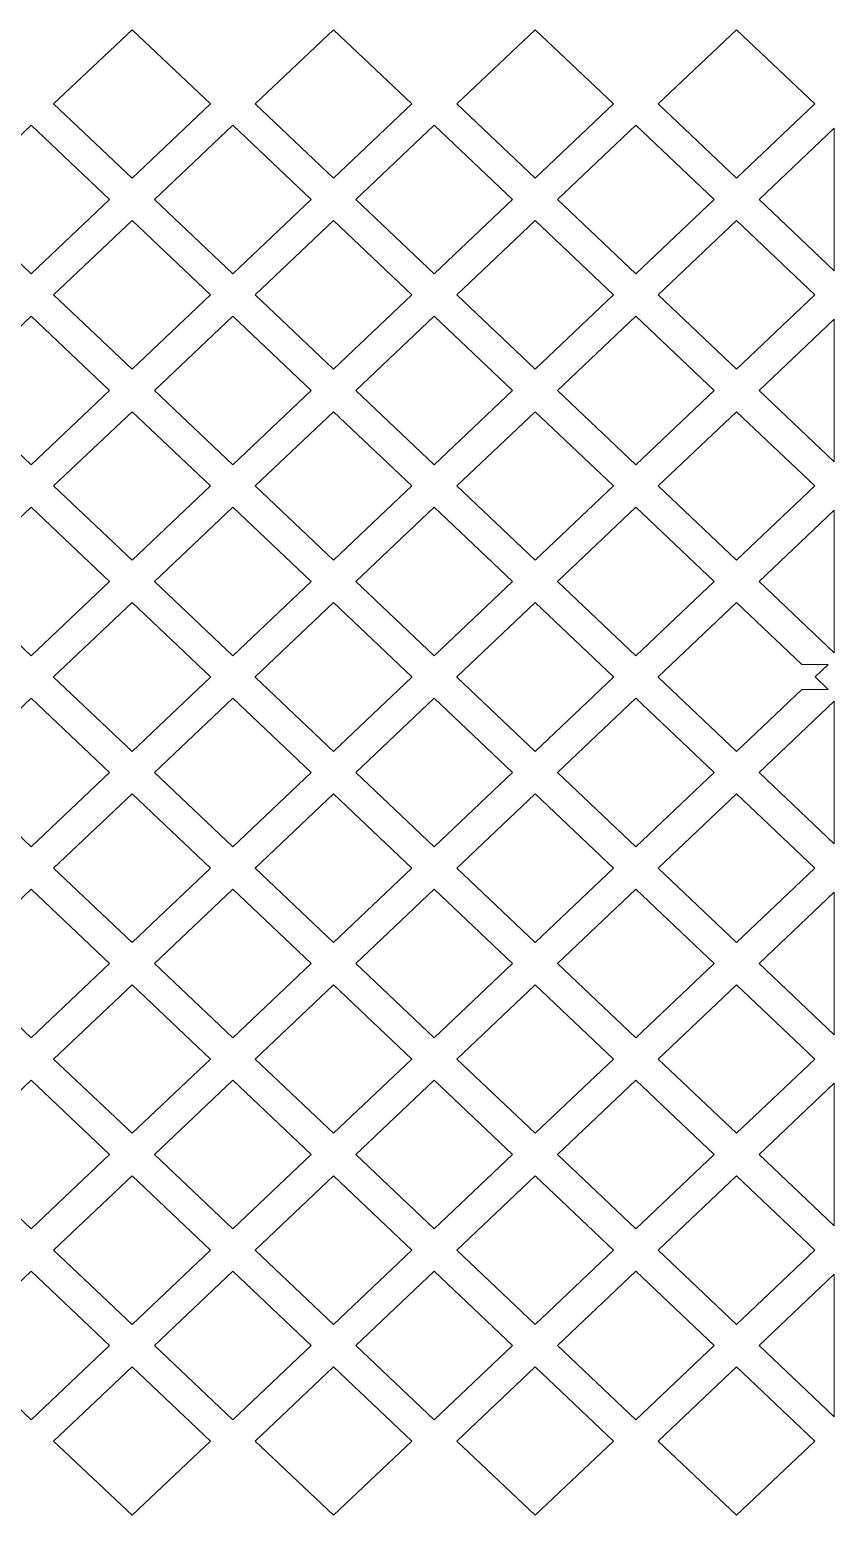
# Model space of a CAD drawing. Header units: millimetres. Extents: x -1200 to 1200, y -590 to 590.
# Drawn here: x 561 to 1200, y -590 to 590 of the extents above; entities that cross this region are included whole.
import ezdxf

# ---------------------------------------------------------------- set-up
doc = ezdxf.new("R2010")
doc.units = ezdxf.units.MM
doc.header["$MEASUREMENT"] = 0
doc.layers.add('Layer 1', color=7, linetype='Continuous')

msp = doc.modelspace()

# ---------------------------------------------------------------- linework, layer by layer
at = {"layer": 'Layer 1', "color": 250, "lineweight": 20}
for points, knots in [([(704.5073, 530.9659), (704.5073, 530.9659), (642.2505, 472.0331), (642.2505, 472.0331), (642.2505, 472.0331), (579.9936, 530.9659), (579.9936, 530.9659), (579.9936, 530.9659), (642.2505, 589.9734), (642.2505, 589.9734), (642.2505, 589.9734), (704.5073, 530.9659), (704.5073, 530.9659)], [0, 0, 0, 0, 0.25, 0.25, 0.25, 0.5, 0.5, 0.5, 0.75, 0.75, 0.75, 1, 1, 1, 1]), ([(864.5392, 530.9659), (864.5392, 530.9659), (802.2824, 472.0331), (802.2824, 472.0331), (802.2824, 472.0331), (740.0699, 530.9659), (740.0699, 530.9659), (740.0699, 530.9659), (802.2824, 589.9734), (802.2824, 589.9734), (802.2824, 589.9734), (864.5392, 530.9659), (864.5392, 530.9659)], [0, 0, 0, 0, 0.25, 0.25, 0.25, 0.5, 0.5, 0.5, 0.75, 0.75, 0.75, 1, 1, 1, 1]), ([(1024.5711, 530.9659), (1024.5711, 530.9659), (962.3587, 589.9734), (962.3587, 589.9734), (962.3587, 589.9734), (900.1019, 530.9659), (900.1019, 530.9659), (900.1019, 530.9659), (962.3587, 472.0331), (962.3587, 472.0331), (962.3587, 472.0331), (1024.5711, 530.9659), (1024.5711, 530.9659)], [0, 0, 0, 0, 0.25, 0.25, 0.25, 0.5, 0.5, 0.5, 0.75, 0.75, 0.75, 1, 1, 1, 1]), ([(1184.603, 530.9659), (1184.603, 530.9659), (1122.3906, 472.0331), (1122.3906, 472.0331), (1122.3906, 472.0331), (1060.1338, 530.9659), (1060.1338, 530.9659), (1060.1338, 530.9659), (1122.3906, 589.9734), (1122.3906, 589.9734), (1122.3906, 589.9734), (1184.603, 530.9659), (1184.603, 530.9659)], [0, 0, 0, 0, 0.25, 0.25, 0.25, 0.5, 0.5, 0.5, 0.75, 0.75, 0.75, 1, 1, 1, 1]), ([(624.4692, 455.1738), (624.4692, 455.1738), (562.2124, 514.1066), (562.2124, 514.1066), (562.2124, 514.1066), (499.9999, 455.1738), (499.9999, 455.1738), (499.9999, 455.1738), (562.2124, 396.1663), (562.2124, 396.1663), (562.2124, 396.1663), (624.4692, 455.1738), (624.4692, 455.1738)], [0, 0, 0, 0, 0.25, 0.25, 0.25, 0.5, 0.5, 0.5, 0.75, 0.75, 0.75, 1, 1, 1, 1]), ([(784.5011, 455.1738), (784.5011, 455.1738), (722.2887, 514.1066), (722.2887, 514.1066), (722.2887, 514.1066), (660.0318, 455.1738), (660.0318, 455.1738), (660.0318, 455.1738), (722.2887, 396.1663), (722.2887, 396.1663), (722.2887, 396.1663), (784.5011, 455.1738), (784.5011, 455.1738)], [0, 0, 0, 0, 0.25, 0.25, 0.25, 0.5, 0.5, 0.5, 0.75, 0.75, 0.75, 1, 1, 1, 1]), ([(944.533, 455.1738), (944.533, 455.1738), (882.3205, 514.1066), (882.3205, 514.1066), (882.3205, 514.1066), (820.0637, 455.1738), (820.0637, 455.1738), (820.0637, 455.1738), (882.3205, 396.1663), (882.3205, 396.1663), (882.3205, 396.1663), (944.533, 455.1738), (944.533, 455.1738)], [0, 0, 0, 0, 0.25, 0.25, 0.25, 0.5, 0.5, 0.5, 0.75, 0.75, 0.75, 1, 1, 1, 1]), ([(1104.6093, 455.1738), (1104.6093, 455.1738), (1042.3524, 514.1066), (1042.3524, 514.1066), (1042.3524, 514.1066), (980.14, 455.1738), (980.14, 455.1738), (980.14, 455.1738), (1042.3524, 396.1663), (1042.3524, 396.1663), (1042.3524, 396.1663), (1104.6093, 455.1738), (1104.6093, 455.1738)], [0, 0, 0, 0, 0.25, 0.25, 0.25, 0.5, 0.5, 0.5, 0.75, 0.75, 0.75, 1, 1, 1, 1]), ([(1199.95, 511.7602), (1199.95, 511.7602), (1199.95, 398.5157), (1199.95, 398.5157), (1199.95, 398.5157), (1140.1719, 455.1738), (1140.1719, 455.1738), (1140.1719, 455.1738), (1199.95, 511.7602), (1199.95, 511.7602)], [0, 0, 0, 0, 0.333333333, 0.333333333, 0.333333333, 0.666666667, 0.666666667, 0.666666667, 1, 1, 1, 1]), ([(704.5073, 379.3071), (704.5073, 379.3071), (642.2505, 320.2996), (642.2505, 320.2996), (642.2505, 320.2996), (579.9936, 379.3071), (579.9936, 379.3071), (579.9936, 379.3071), (642.2505, 438.3146), (642.2505, 438.3146), (642.2505, 438.3146), (704.5073, 379.3071), (704.5073, 379.3071)], [0, 0, 0, 0, 0.25, 0.25, 0.25, 0.5, 0.5, 0.5, 0.75, 0.75, 0.75, 1, 1, 1, 1]), ([(864.5392, 379.3071), (864.5392, 379.3071), (802.2824, 438.3146), (802.2824, 438.3146), (802.2824, 438.3146), (740.0699, 379.3071), (740.0699, 379.3071), (740.0699, 379.3071), (802.2824, 320.2996), (802.2824, 320.2996), (802.2824, 320.2996), (864.5392, 379.3071), (864.5392, 379.3071)], [0, 0, 0, 0, 0.25, 0.25, 0.25, 0.5, 0.5, 0.5, 0.75, 0.75, 0.75, 1, 1, 1, 1]), ([(1024.5711, 379.3071), (1024.5711, 379.3071), (962.3587, 438.3146), (962.3587, 438.3146), (962.3587, 438.3146), (900.1019, 379.3071), (900.1019, 379.3071), (900.1019, 379.3071), (962.3587, 320.2996), (962.3587, 320.2996), (962.3587, 320.2996), (1024.5711, 379.3071), (1024.5711, 379.3071)], [0, 0, 0, 0, 0.25, 0.25, 0.25, 0.5, 0.5, 0.5, 0.75, 0.75, 0.75, 1, 1, 1, 1]), ([(1184.603, 379.3071), (1184.603, 379.3071), (1122.3906, 320.2996), (1122.3906, 320.2996), (1122.3906, 320.2996), (1060.1338, 379.3071), (1060.1338, 379.3071), (1060.1338, 379.3071), (1122.3906, 438.3146), (1122.3906, 438.3146), (1122.3906, 438.3146), (1184.603, 379.3071), (1184.603, 379.3071)], [0, 0, 0, 0, 0.25, 0.25, 0.25, 0.5, 0.5, 0.5, 0.75, 0.75, 0.75, 1, 1, 1, 1]), ([(624.4692, 303.4405), (624.4692, 303.4405), (562.2124, 244.4331), (562.2124, 244.4331), (562.2124, 244.4331), (499.9999, 303.4405), (499.9999, 303.4405), (499.9999, 303.4405), (562.2124, 362.4478), (562.2124, 362.4478), (562.2124, 362.4478), (624.4692, 303.4405), (624.4692, 303.4405)], [0, 0, 0, 0, 0.25, 0.25, 0.25, 0.5, 0.5, 0.5, 0.75, 0.75, 0.75, 1, 1, 1, 1]), ([(784.5011, 303.4405), (784.5011, 303.4405), (722.2887, 362.4478), (722.2887, 362.4478), (722.2887, 362.4478), (660.0318, 303.4405), (660.0318, 303.4405), (660.0318, 303.4405), (722.2887, 244.4331), (722.2887, 244.4331), (722.2887, 244.4331), (784.5011, 303.4405), (784.5011, 303.4405)], [0, 0, 0, 0, 0.25, 0.25, 0.25, 0.5, 0.5, 0.5, 0.75, 0.75, 0.75, 1, 1, 1, 1]), ([(944.533, 303.4405), (944.533, 303.4405), (882.3205, 244.4331), (882.3205, 244.4331), (882.3205, 244.4331), (820.0637, 303.4405), (820.0637, 303.4405), (820.0637, 303.4405), (882.3205, 362.4478), (882.3205, 362.4478), (882.3205, 362.4478), (944.533, 303.4405), (944.533, 303.4405)], [0, 0, 0, 0, 0.25, 0.25, 0.25, 0.5, 0.5, 0.5, 0.75, 0.75, 0.75, 1, 1, 1, 1]), ([(1104.6093, 303.4405), (1104.6093, 303.4405), (1042.3524, 362.4478), (1042.3524, 362.4478), (1042.3524, 362.4478), (980.14, 303.4405), (980.14, 303.4405), (980.14, 303.4405), (1042.3524, 244.4331), (1042.3524, 244.4331), (1042.3524, 244.4331), (1104.6093, 303.4405), (1104.6093, 303.4405)], [0, 0, 0, 0, 0.25, 0.25, 0.25, 0.5, 0.5, 0.5, 0.75, 0.75, 0.75, 1, 1, 1, 1]), ([(1199.95, 360.0985), (1199.95, 360.0985), (1199.95, 246.7825), (1199.95, 246.7825), (1199.95, 246.7825), (1140.1719, 303.4405), (1140.1719, 303.4405), (1140.1719, 303.4405), (1199.95, 360.0985), (1199.95, 360.0985)], [0, 0, 0, 0, 0.333333333, 0.333333333, 0.333333333, 0.666666667, 0.666666667, 0.666666667, 1, 1, 1, 1]), ([(704.5073, 227.5738), (704.5073, 227.5738), (642.2505, 168.6409), (642.2505, 168.6409), (642.2505, 168.6409), (579.9936, 227.5738), (579.9936, 227.5738), (579.9936, 227.5738), (642.2505, 286.5811), (642.2505, 286.5811), (642.2505, 286.5811), (704.5073, 227.5738), (704.5073, 227.5738)], [0, 0, 0, 0, 0.25, 0.25, 0.25, 0.5, 0.5, 0.5, 0.75, 0.75, 0.75, 1, 1, 1, 1]), ([(864.5392, 227.5738), (864.5392, 227.5738), (802.2824, 168.6409), (802.2824, 168.6409), (802.2824, 168.6409), (740.0699, 227.5738), (740.0699, 227.5738), (740.0699, 227.5738), (802.2824, 286.5811), (802.2824, 286.5811), (802.2824, 286.5811), (864.5392, 227.5738), (864.5392, 227.5738)], [0, 0, 0, 0, 0.25, 0.25, 0.25, 0.5, 0.5, 0.5, 0.75, 0.75, 0.75, 1, 1, 1, 1]), ([(1024.5711, 227.5738), (1024.5711, 227.5738), (962.3587, 168.6409), (962.3587, 168.6409), (962.3587, 168.6409), (900.1019, 227.5738), (900.1019, 227.5738), (900.1019, 227.5738), (962.3587, 286.5811), (962.3587, 286.5811), (962.3587, 286.5811), (1024.5711, 227.5738), (1024.5711, 227.5738)], [0, 0, 0, 0, 0.25, 0.25, 0.25, 0.5, 0.5, 0.5, 0.75, 0.75, 0.75, 1, 1, 1, 1]), ([(1184.603, 227.5738), (1184.603, 227.5738), (1122.3906, 168.6409), (1122.3906, 168.6409), (1122.3906, 168.6409), (1060.1338, 227.5738), (1060.1338, 227.5738), (1060.1338, 227.5738), (1122.3906, 286.5811), (1122.3906, 286.5811), (1122.3906, 286.5811), (1184.603, 227.5738), (1184.603, 227.5738)], [0, 0, 0, 0, 0.25, 0.25, 0.25, 0.5, 0.5, 0.5, 0.75, 0.75, 0.75, 1, 1, 1, 1]), ([(624.4692, 151.7817), (624.4692, 151.7817), (562.2124, 210.7144), (562.2124, 210.7144), (562.2124, 210.7144), (499.9999, 151.7817), (499.9999, 151.7817), (499.9999, 151.7817), (562.2124, 92.7744), (562.2124, 92.7744), (562.2124, 92.7744), (624.4692, 151.7817), (624.4692, 151.7817)], [0, 0, 0, 0, 0.25, 0.25, 0.25, 0.5, 0.5, 0.5, 0.75, 0.75, 0.75, 1, 1, 1, 1]), ([(784.5011, 151.7817), (784.5011, 151.7817), (722.2887, 210.7144), (722.2887, 210.7144), (722.2887, 210.7144), (660.0318, 151.7817), (660.0318, 151.7817), (660.0318, 151.7817), (722.2887, 92.7744), (722.2887, 92.7744), (722.2887, 92.7744), (784.5011, 151.7817), (784.5011, 151.7817)], [0, 0, 0, 0, 0.25, 0.25, 0.25, 0.5, 0.5, 0.5, 0.75, 0.75, 0.75, 1, 1, 1, 1]), ([(944.533, 151.7817), (944.533, 151.7817), (882.3205, 210.7144), (882.3205, 210.7144), (882.3205, 210.7144), (820.0637, 151.7817), (820.0637, 151.7817), (820.0637, 151.7817), (882.3205, 92.7744), (882.3205, 92.7744), (882.3205, 92.7744), (944.533, 151.7817), (944.533, 151.7817)], [0, 0, 0, 0, 0.25, 0.25, 0.25, 0.5, 0.5, 0.5, 0.75, 0.75, 0.75, 1, 1, 1, 1]), ([(1104.6093, 151.7817), (1104.6093, 151.7817), (1042.3524, 210.7144), (1042.3524, 210.7144), (1042.3524, 210.7144), (980.14, 151.7817), (980.14, 151.7817), (980.14, 151.7817), (1042.3524, 92.7744), (1042.3524, 92.7744), (1042.3524, 92.7744), (1104.6093, 151.7817), (1104.6093, 151.7817)], [0, 0, 0, 0, 0.25, 0.25, 0.25, 0.5, 0.5, 0.5, 0.75, 0.75, 0.75, 1, 1, 1, 1]), ([(1199.95, 208.3679), (1199.95, 208.3679), (1199.95, 95.1238), (1199.95, 95.1238), (1199.95, 95.1238), (1140.1719, 151.7817), (1140.1719, 151.7817), (1140.1719, 151.7817), (1199.95, 208.3679), (1199.95, 208.3679)], [0, 0, 0, 0, 0.333333333, 0.333333333, 0.333333333, 0.666666667, 0.666666667, 0.666666667, 1, 1, 1, 1]), ([(704.5073, 75.7649), (704.5073, 75.7649), (642.2505, 16.7575), (642.2505, 16.7575), (642.2505, 16.7575), (579.9936, 75.7649), (579.9936, 75.7649), (579.9936, 75.7649), (580.073, 75.84), (580.073, 75.84), (580.073, 75.84), (579.9936, 75.915), (579.9936, 75.915), (579.9936, 75.915), (642.2505, 134.9224), (642.2505, 134.9224), (642.2505, 134.9224), (704.5073, 75.915), (704.5073, 75.915), (704.5073, 75.915), (704.428, 75.84), (704.428, 75.84), (704.428, 75.84), (704.5073, 75.7649), (704.5073, 75.7649)], [0, 0, 0, 0, 0.125, 0.125, 0.125, 0.25, 0.25, 0.25, 0.375, 0.375, 0.375, 0.5, 0.5, 0.5, 0.625, 0.625, 0.625, 0.75, 0.75, 0.75, 0.875, 0.875, 0.875, 1, 1, 1, 1]), ([(864.5392, 75.7649), (864.5392, 75.7649), (802.2824, 16.7575), (802.2824, 16.7575), (802.2824, 16.7575), (740.0699, 75.7649), (740.0699, 75.7649), (740.0699, 75.7649), (740.1487, 75.84), (740.1487, 75.84), (740.1487, 75.84), (740.0699, 75.915), (740.0699, 75.915), (740.0699, 75.915), (802.2824, 134.9224), (802.2824, 134.9224), (802.2824, 134.9224), (864.5392, 75.915), (864.5392, 75.915), (864.5392, 75.915), (864.4599, 75.84), (864.4599, 75.84), (864.4599, 75.84), (864.5392, 75.7649), (864.5392, 75.7649)], [0, 0, 0, 0, 0.125, 0.125, 0.125, 0.25, 0.25, 0.25, 0.375, 0.375, 0.375, 0.5, 0.5, 0.5, 0.625, 0.625, 0.625, 0.75, 0.75, 0.75, 0.875, 0.875, 0.875, 1, 1, 1, 1]), ([(1024.5711, 75.7649), (1024.5711, 75.7649), (1024.4922, 75.84), (1024.4922, 75.84), (1024.4922, 75.84), (1024.5711, 75.915), (1024.5711, 75.915), (1024.5711, 75.915), (962.3587, 134.9224), (962.3587, 134.9224), (962.3587, 134.9224), (900.1019, 75.915), (900.1019, 75.915), (900.1019, 75.915), (900.1808, 75.84), (900.1808, 75.84), (900.1808, 75.84), (900.1019, 75.7649), (900.1019, 75.7649), (900.1019, 75.7649), (962.3587, 16.7575), (962.3587, 16.7575), (962.3587, 16.7575), (1024.5711, 75.7649), (1024.5711, 75.7649)], [0, 0, 0, 0, 0.125, 0.125, 0.125, 0.25, 0.25, 0.25, 0.375, 0.375, 0.375, 0.5, 0.5, 0.5, 0.625, 0.625, 0.625, 0.75, 0.75, 0.75, 0.875, 0.875, 0.875, 1, 1, 1, 1]), ([(1195.1565, 85.761), (1195.1565, 85.761), (1174.2326, 85.761), (1174.2326, 85.761), (1174.2326, 85.761), (1122.3906, 134.9224), (1122.3906, 134.9224), (1122.3906, 134.9224), (1060.1338, 75.915), (1060.1338, 75.915), (1060.1338, 75.915), (1060.2131, 75.84), (1060.2131, 75.84), (1060.2131, 75.84), (1060.1338, 75.7649), (1060.1338, 75.7649), (1060.1338, 75.7649), (1122.3906, 16.7575), (1122.3906, 16.7575), (1122.3906, 16.7575), (1174.2326, 65.9189), (1174.2326, 65.9189), (1174.2326, 65.9189), (1195.1565, 65.9189), (1195.1565, 65.9189), (1195.1565, 65.9189), (1184.6945, 75.84), (1184.6945, 75.84), (1184.6945, 75.84), (1195.1565, 85.761), (1195.1565, 85.761)], [0, 0, 0, 0, 0.1, 0.1, 0.1, 0.2, 0.2, 0.2, 0.3, 0.3, 0.3, 0.4, 0.4, 0.4, 0.5, 0.5, 0.5, 0.6, 0.6, 0.6, 0.7, 0.7, 0.7, 0.8, 0.8, 0.8, 0.9, 0.9, 0.9, 1, 1, 1, 1]), ([(624.4692, -0.1018), (624.4692, -0.1018), (562.2124, 58.9055), (562.2124, 58.9055), (562.2124, 58.9055), (499.9999, -0.1018), (499.9999, -0.1018), (499.9999, -0.1018), (562.2124, -59.1093), (562.2124, -59.1093), (562.2124, -59.1093), (624.4692, -0.1018), (624.4692, -0.1018)], [0, 0, 0, 0, 0.25, 0.25, 0.25, 0.5, 0.5, 0.5, 0.75, 0.75, 0.75, 1, 1, 1, 1]), ([(784.5011, -0.1018), (784.5011, -0.1018), (722.2887, 58.9055), (722.2887, 58.9055), (722.2887, 58.9055), (660.0318, -0.1018), (660.0318, -0.1018), (660.0318, -0.1018), (722.2887, -59.1093), (722.2887, -59.1093), (722.2887, -59.1093), (784.5011, -0.1018), (784.5011, -0.1018)], [0, 0, 0, 0, 0.25, 0.25, 0.25, 0.5, 0.5, 0.5, 0.75, 0.75, 0.75, 1, 1, 1, 1]), ([(944.533, -0.1018), (944.533, -0.1018), (882.3205, 58.9055), (882.3205, 58.9055), (882.3205, 58.9055), (820.0637, -0.1018), (820.0637, -0.1018), (820.0637, -0.1018), (882.3205, -59.1093), (882.3205, -59.1093), (882.3205, -59.1093), (944.533, -0.1018), (944.533, -0.1018)], [0, 0, 0, 0, 0.25, 0.25, 0.25, 0.5, 0.5, 0.5, 0.75, 0.75, 0.75, 1, 1, 1, 1]), ([(1104.6093, -0.1018), (1104.6093, -0.1018), (1042.3524, -59.1093), (1042.3524, -59.1093), (1042.3524, -59.1093), (980.14, -0.1018), (980.14, -0.1018), (980.14, -0.1018), (1042.3524, 58.9055), (1042.3524, 58.9055), (1042.3524, 58.9055), (1104.6093, -0.1018), (1104.6093, -0.1018)], [0, 0, 0, 0, 0.25, 0.25, 0.25, 0.5, 0.5, 0.5, 0.75, 0.75, 0.75, 1, 1, 1, 1]), ([(1199.95, 56.5561), (1199.95, 56.5561), (1199.95, -56.7599), (1199.95, -56.7599), (1199.95, -56.7599), (1140.1719, -0.1018), (1140.1719, -0.1018), (1140.1719, -0.1018), (1199.95, 56.5561), (1199.95, 56.5561)], [0, 0, 0, 0, 0.333333333, 0.333333333, 0.333333333, 0.666666667, 0.666666667, 0.666666667, 1, 1, 1, 1]), ([(704.5073, -75.9684), (704.5073, -75.9684), (642.2505, -16.961), (642.2505, -16.961), (642.2505, -16.961), (579.9936, -75.9684), (579.9936, -75.9684), (579.9936, -75.9684), (642.2505, -134.976), (642.2505, -134.976), (642.2505, -134.976), (704.5073, -75.9684), (704.5073, -75.9684)], [0, 0, 0, 0, 0.25, 0.25, 0.25, 0.5, 0.5, 0.5, 0.75, 0.75, 0.75, 1, 1, 1, 1]), ([(864.5392, -75.9684), (864.5392, -75.9684), (802.2824, -16.961), (802.2824, -16.961), (802.2824, -16.961), (740.0699, -75.9684), (740.0699, -75.9684), (740.0699, -75.9684), (802.2824, -134.976), (802.2824, -134.976), (802.2824, -134.976), (864.5392, -75.9684), (864.5392, -75.9684)], [0, 0, 0, 0, 0.25, 0.25, 0.25, 0.5, 0.5, 0.5, 0.75, 0.75, 0.75, 1, 1, 1, 1]), ([(1024.5711, -75.9684), (1024.5711, -75.9684), (962.3587, -134.976), (962.3587, -134.976), (962.3587, -134.976), (900.1019, -75.9684), (900.1019, -75.9684), (900.1019, -75.9684), (962.3587, -16.961), (962.3587, -16.961), (962.3587, -16.961), (1024.5711, -75.9684), (1024.5711, -75.9684)], [0, 0, 0, 0, 0.25, 0.25, 0.25, 0.5, 0.5, 0.5, 0.75, 0.75, 0.75, 1, 1, 1, 1]), ([(1184.603, -75.9684), (1184.603, -75.9684), (1122.3906, -134.976), (1122.3906, -134.976), (1122.3906, -134.976), (1060.1338, -75.9684), (1060.1338, -75.9684), (1060.1338, -75.9684), (1122.3906, -16.961), (1122.3906, -16.961), (1122.3906, -16.961), (1184.603, -75.9684), (1184.603, -75.9684)], [0, 0, 0, 0, 0.25, 0.25, 0.25, 0.5, 0.5, 0.5, 0.75, 0.75, 0.75, 1, 1, 1, 1]), ([(624.4692, -151.7606), (624.4692, -151.7606), (562.2124, -92.8277), (562.2124, -92.8277), (562.2124, -92.8277), (499.9999, -151.7606), (499.9999, -151.7606), (499.9999, -151.7606), (562.2124, -210.7679), (562.2124, -210.7679), (562.2124, -210.7679), (624.4692, -151.7606), (624.4692, -151.7606)], [0, 0, 0, 0, 0.25, 0.25, 0.25, 0.5, 0.5, 0.5, 0.75, 0.75, 0.75, 1, 1, 1, 1]), ([(784.5011, -151.7606), (784.5011, -151.7606), (722.2887, -92.8277), (722.2887, -92.8277), (722.2887, -92.8277), (660.0318, -151.7606), (660.0318, -151.7606), (660.0318, -151.7606), (722.2887, -210.7679), (722.2887, -210.7679), (722.2887, -210.7679), (784.5011, -151.7606), (784.5011, -151.7606)], [0, 0, 0, 0, 0.25, 0.25, 0.25, 0.5, 0.5, 0.5, 0.75, 0.75, 0.75, 1, 1, 1, 1]), ([(944.533, -151.7606), (944.533, -151.7606), (882.3205, -92.8277), (882.3205, -92.8277), (882.3205, -92.8277), (820.0637, -151.7606), (820.0637, -151.7606), (820.0637, -151.7606), (882.3205, -210.7679), (882.3205, -210.7679), (882.3205, -210.7679), (944.533, -151.7606), (944.533, -151.7606)], [0, 0, 0, 0, 0.25, 0.25, 0.25, 0.5, 0.5, 0.5, 0.75, 0.75, 0.75, 1, 1, 1, 1]), ([(1104.6093, -151.7606), (1104.6093, -151.7606), (1042.3524, -92.8277), (1042.3524, -92.8277), (1042.3524, -92.8277), (980.14, -151.7606), (980.14, -151.7606), (980.14, -151.7606), (1042.3524, -210.7679), (1042.3524, -210.7679), (1042.3524, -210.7679), (1104.6093, -151.7606), (1104.6093, -151.7606)], [0, 0, 0, 0, 0.25, 0.25, 0.25, 0.5, 0.5, 0.5, 0.75, 0.75, 0.75, 1, 1, 1, 1]), ([(1199.95, -95.1741), (1199.95, -95.1741), (1199.95, -208.4185), (1199.95, -208.4185), (1199.95, -208.4185), (1140.1719, -151.7606), (1140.1719, -151.7606), (1140.1719, -151.7606), (1199.95, -95.1741), (1199.95, -95.1741)], [0, 0, 0, 0, 0.333333333, 0.333333333, 0.333333333, 0.666666667, 0.666666667, 0.666666667, 1, 1, 1, 1]), ([(704.5073, -227.6271), (704.5073, -227.6271), (642.2505, -168.6197), (642.2505, -168.6197), (642.2505, -168.6197), (579.9936, -227.6271), (579.9936, -227.6271), (579.9936, -227.6271), (642.2505, -286.6347), (642.2505, -286.6347), (642.2505, -286.6347), (704.5073, -227.6271), (704.5073, -227.6271)], [0, 0, 0, 0, 0.25, 0.25, 0.25, 0.5, 0.5, 0.5, 0.75, 0.75, 0.75, 1, 1, 1, 1]), ([(864.5392, -227.6271), (864.5392, -227.6271), (802.2824, -168.6197), (802.2824, -168.6197), (802.2824, -168.6197), (740.0699, -227.6271), (740.0699, -227.6271), (740.0699, -227.6271), (802.2824, -286.6347), (802.2824, -286.6347), (802.2824, -286.6347), (864.5392, -227.6271), (864.5392, -227.6271)], [0, 0, 0, 0, 0.25, 0.25, 0.25, 0.5, 0.5, 0.5, 0.75, 0.75, 0.75, 1, 1, 1, 1]), ([(1024.5711, -227.6271), (1024.5711, -227.6271), (962.3587, -286.6347), (962.3587, -286.6347), (962.3587, -286.6347), (900.1019, -227.6271), (900.1019, -227.6271), (900.1019, -227.6271), (962.3587, -168.6197), (962.3587, -168.6197), (962.3587, -168.6197), (1024.5711, -227.6271), (1024.5711, -227.6271)], [0, 0, 0, 0, 0.25, 0.25, 0.25, 0.5, 0.5, 0.5, 0.75, 0.75, 0.75, 1, 1, 1, 1]), ([(1184.603, -227.6271), (1184.603, -227.6271), (1122.3906, -286.6347), (1122.3906, -286.6347), (1122.3906, -286.6347), (1060.1338, -227.6271), (1060.1338, -227.6271), (1060.1338, -227.6271), (1122.3906, -168.6197), (1122.3906, -168.6197), (1122.3906, -168.6197), (1184.603, -227.6271), (1184.603, -227.6271)], [0, 0, 0, 0, 0.25, 0.25, 0.25, 0.5, 0.5, 0.5, 0.75, 0.75, 0.75, 1, 1, 1, 1]), ([(624.4692, -303.4938), (624.4692, -303.4938), (562.2124, -244.4864), (562.2124, -244.4864), (562.2124, -244.4864), (499.9999, -303.4938), (499.9999, -303.4938), (499.9999, -303.4938), (562.2124, -362.5012), (562.2124, -362.5012), (562.2124, -362.5012), (624.4692, -303.4938), (624.4692, -303.4938)], [0, 0, 0, 0, 0.25, 0.25, 0.25, 0.5, 0.5, 0.5, 0.75, 0.75, 0.75, 1, 1, 1, 1]), ([(784.5011, -303.4938), (784.5011, -303.4938), (722.2887, -244.4864), (722.2887, -244.4864), (722.2887, -244.4864), (660.0318, -303.4938), (660.0318, -303.4938), (660.0318, -303.4938), (722.2887, -362.5012), (722.2887, -362.5012), (722.2887, -362.5012), (784.5011, -303.4938), (784.5011, -303.4938)], [0, 0, 0, 0, 0.25, 0.25, 0.25, 0.5, 0.5, 0.5, 0.75, 0.75, 0.75, 1, 1, 1, 1]), ([(944.533, -303.4938), (944.533, -303.4938), (882.3205, -362.5012), (882.3205, -362.5012), (882.3205, -362.5012), (820.0637, -303.4938), (820.0637, -303.4938), (820.0637, -303.4938), (882.3205, -244.4864), (882.3205, -244.4864), (882.3205, -244.4864), (944.533, -303.4938), (944.533, -303.4938)], [0, 0, 0, 0, 0.25, 0.25, 0.25, 0.5, 0.5, 0.5, 0.75, 0.75, 0.75, 1, 1, 1, 1]), ([(1104.6093, -303.4938), (1104.6093, -303.4938), (1042.3524, -244.4864), (1042.3524, -244.4864), (1042.3524, -244.4864), (980.14, -303.4938), (980.14, -303.4938), (980.14, -303.4938), (1042.3524, -362.5012), (1042.3524, -362.5012), (1042.3524, -362.5012), (1104.6093, -303.4938), (1104.6093, -303.4938)], [0, 0, 0, 0, 0.25, 0.25, 0.25, 0.5, 0.5, 0.5, 0.75, 0.75, 0.75, 1, 1, 1, 1]), ([(1199.95, -246.8358), (1199.95, -246.8358), (1199.95, -360.1518), (1199.95, -360.1518), (1199.95, -360.1518), (1140.1719, -303.4938), (1140.1719, -303.4938), (1140.1719, -303.4938), (1199.95, -246.8358), (1199.95, -246.8358)], [0, 0, 0, 0, 0.333333333, 0.333333333, 0.333333333, 0.666666667, 0.666666667, 0.666666667, 1, 1, 1, 1]), ([(704.5073, -379.3605), (704.5073, -379.3605), (642.2505, -320.3532), (642.2505, -320.3532), (642.2505, -320.3532), (579.9936, -379.3605), (579.9936, -379.3605), (579.9936, -379.3605), (642.2505, -438.368), (642.2505, -438.368), (642.2505, -438.368), (704.5073, -379.3605), (704.5073, -379.3605)], [0, 0, 0, 0, 0.25, 0.25, 0.25, 0.5, 0.5, 0.5, 0.75, 0.75, 0.75, 1, 1, 1, 1]), ([(864.5392, -379.3605), (864.5392, -379.3605), (802.2824, -320.3532), (802.2824, -320.3532), (802.2824, -320.3532), (740.0699, -379.3605), (740.0699, -379.3605), (740.0699, -379.3605), (802.2824, -438.368), (802.2824, -438.368), (802.2824, -438.368), (864.5392, -379.3605), (864.5392, -379.3605)], [0, 0, 0, 0, 0.25, 0.25, 0.25, 0.5, 0.5, 0.5, 0.75, 0.75, 0.75, 1, 1, 1, 1]), ([(1024.5711, -379.3605), (1024.5711, -379.3605), (962.3587, -438.368), (962.3587, -438.368), (962.3587, -438.368), (900.1019, -379.3605), (900.1019, -379.3605), (900.1019, -379.3605), (962.3587, -320.3532), (962.3587, -320.3532), (962.3587, -320.3532), (1024.5711, -379.3605), (1024.5711, -379.3605)], [0, 0, 0, 0, 0.25, 0.25, 0.25, 0.5, 0.5, 0.5, 0.75, 0.75, 0.75, 1, 1, 1, 1]), ([(1184.603, -379.3605), (1184.603, -379.3605), (1122.3906, -438.368), (1122.3906, -438.368), (1122.3906, -438.368), (1060.1338, -379.3605), (1060.1338, -379.3605), (1060.1338, -379.3605), (1122.3906, -320.3532), (1122.3906, -320.3532), (1122.3906, -320.3532), (1184.603, -379.3605), (1184.603, -379.3605)], [0, 0, 0, 0, 0.25, 0.25, 0.25, 0.5, 0.5, 0.5, 0.75, 0.75, 0.75, 1, 1, 1, 1]), ([(624.4692, -455.1526), (624.4692, -455.1526), (562.2124, -514.16), (562.2124, -514.16), (562.2124, -514.16), (499.9999, -455.1526), (499.9999, -455.1526), (499.9999, -455.1526), (562.2124, -396.2199), (562.2124, -396.2199), (562.2124, -396.2199), (624.4692, -455.1526), (624.4692, -455.1526)], [0, 0, 0, 0, 0.25, 0.25, 0.25, 0.5, 0.5, 0.5, 0.75, 0.75, 0.75, 1, 1, 1, 1]), ([(784.5011, -455.1526), (784.5011, -455.1526), (722.2887, -514.16), (722.2887, -514.16), (722.2887, -514.16), (660.0318, -455.1526), (660.0318, -455.1526), (660.0318, -455.1526), (722.2887, -396.2199), (722.2887, -396.2199), (722.2887, -396.2199), (784.5011, -455.1526), (784.5011, -455.1526)], [0, 0, 0, 0, 0.25, 0.25, 0.25, 0.5, 0.5, 0.5, 0.75, 0.75, 0.75, 1, 1, 1, 1]), ([(944.533, -455.1526), (944.533, -455.1526), (882.3205, -514.16), (882.3205, -514.16), (882.3205, -514.16), (820.0637, -455.1526), (820.0637, -455.1526), (820.0637, -455.1526), (882.3205, -396.2199), (882.3205, -396.2199), (882.3205, -396.2199), (944.533, -455.1526), (944.533, -455.1526)], [0, 0, 0, 0, 0.25, 0.25, 0.25, 0.5, 0.5, 0.5, 0.75, 0.75, 0.75, 1, 1, 1, 1]), ([(1104.6093, -455.1526), (1104.6093, -455.1526), (1042.3524, -514.16), (1042.3524, -514.16), (1042.3524, -514.16), (980.14, -455.1526), (980.14, -455.1526), (980.14, -455.1526), (1042.3524, -396.2199), (1042.3524, -396.2199), (1042.3524, -396.2199), (1104.6093, -455.1526), (1104.6093, -455.1526)], [0, 0, 0, 0, 0.25, 0.25, 0.25, 0.5, 0.5, 0.5, 0.75, 0.75, 0.75, 1, 1, 1, 1]), ([(1199.95, -398.5664), (1199.95, -398.5664), (1199.95, -511.8106), (1199.95, -511.8106), (1199.95, -511.8106), (1140.1719, -455.1526), (1140.1719, -455.1526), (1140.1719, -455.1526), (1199.95, -398.5664), (1199.95, -398.5664)], [0, 0, 0, 0, 0.333333333, 0.333333333, 0.333333333, 0.666666667, 0.666666667, 0.666666667, 1, 1, 1, 1]), ([(704.5073, -531.0193), (704.5073, -531.0193), (642.2505, -590.0266), (642.2505, -590.0266), (642.2505, -590.0266), (579.9936, -531.0193), (579.9936, -531.0193), (579.9936, -531.0193), (642.2505, -472.0119), (642.2505, -472.0119), (642.2505, -472.0119), (704.5073, -531.0193), (704.5073, -531.0193)], [0, 0, 0, 0, 0.25, 0.25, 0.25, 0.5, 0.5, 0.5, 0.75, 0.75, 0.75, 1, 1, 1, 1]), ([(864.5392, -531.0193), (864.5392, -531.0193), (802.2824, -590.0266), (802.2824, -590.0266), (802.2824, -590.0266), (740.0699, -531.0193), (740.0699, -531.0193), (740.0699, -531.0193), (802.2824, -472.0119), (802.2824, -472.0119), (802.2824, -472.0119), (864.5392, -531.0193), (864.5392, -531.0193)], [0, 0, 0, 0, 0.25, 0.25, 0.25, 0.5, 0.5, 0.5, 0.75, 0.75, 0.75, 1, 1, 1, 1]), ([(1024.5711, -531.0193), (1024.5711, -531.0193), (962.3587, -590.0266), (962.3587, -590.0266), (962.3587, -590.0266), (900.1019, -531.0193), (900.1019, -531.0193), (900.1019, -531.0193), (962.3587, -472.0119), (962.3587, -472.0119), (962.3587, -472.0119), (1024.5711, -531.0193), (1024.5711, -531.0193)], [0, 0, 0, 0, 0.25, 0.25, 0.25, 0.5, 0.5, 0.5, 0.75, 0.75, 0.75, 1, 1, 1, 1]), ([(1184.603, -531.0193), (1184.603, -531.0193), (1122.3906, -590.0266), (1122.3906, -590.0266), (1122.3906, -590.0266), (1060.1338, -531.0193), (1060.1338, -531.0193), (1060.1338, -531.0193), (1122.3906, -472.0119), (1122.3906, -472.0119), (1122.3906, -472.0119), (1184.603, -531.0193), (1184.603, -531.0193)], [0, 0, 0, 0, 0.25, 0.25, 0.25, 0.5, 0.5, 0.5, 0.75, 0.75, 0.75, 1, 1, 1, 1])]:
    msp.add_open_spline(points, degree=3, knots=knots, dxfattribs=at)

doc.saveas('drawing.dxf')
